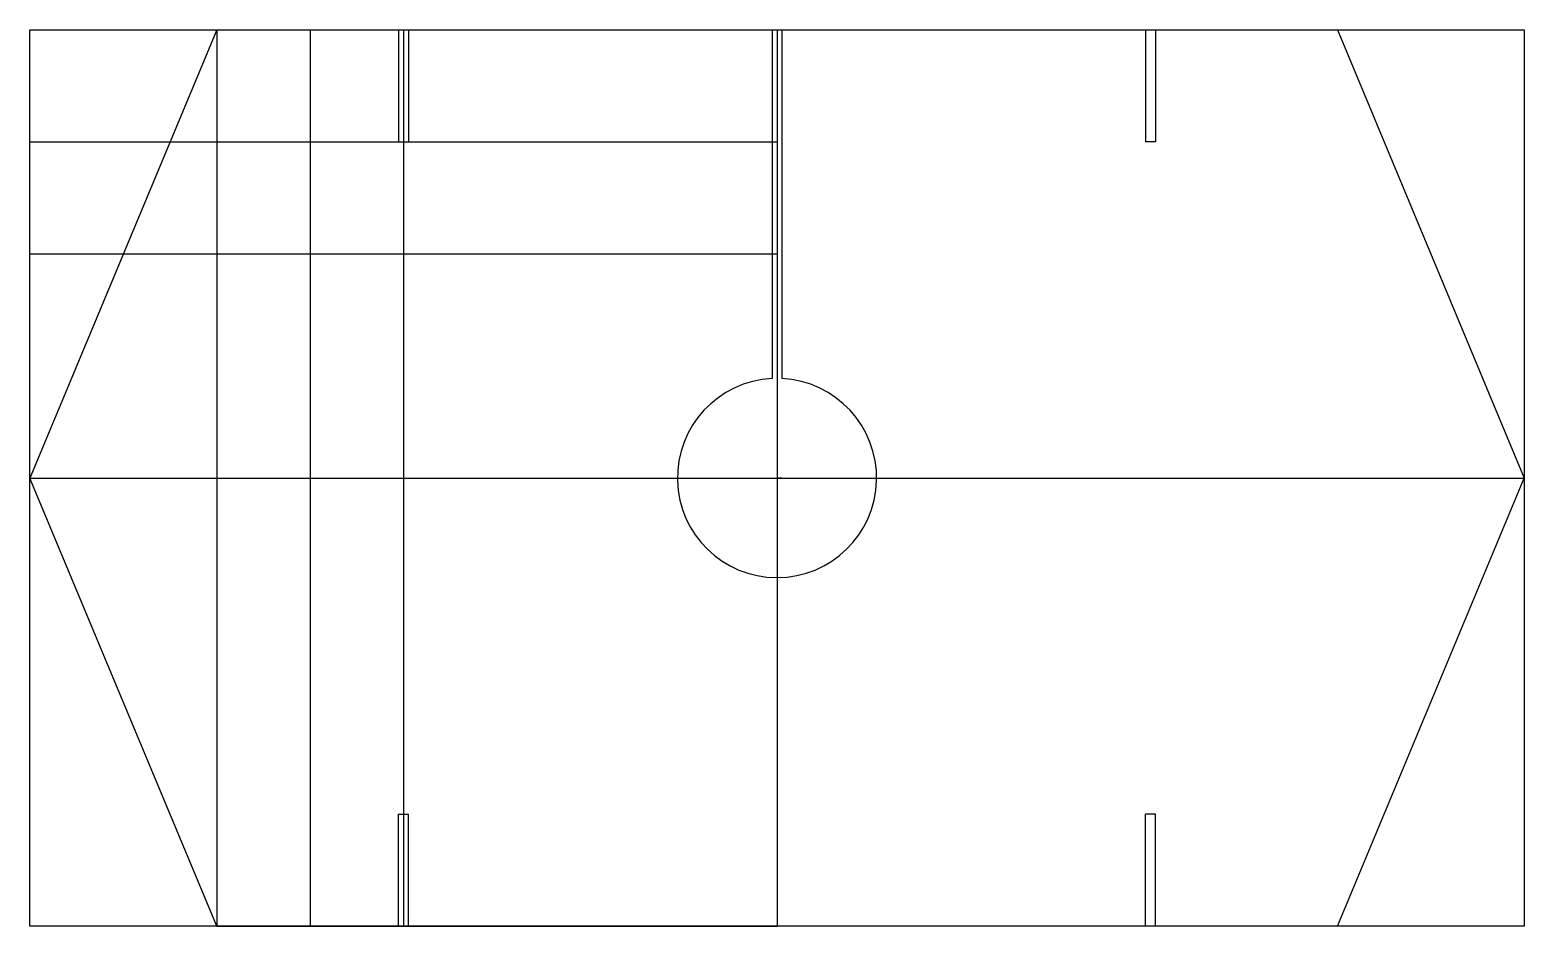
# Model space of a CAD drawing. Header units: centimetres. Extents: x -14.1 to 15.9, y 0 to 18.
import ezdxf

# ---------------------------------------------------------------- set-up
doc = ezdxf.new("R2010")
doc.units = ezdxf.units.CM
doc.layers.get('0').update_dxf_attribs({"linetype": 'CONTINUOUS'})

msp = doc.modelspace()

# ---------------------------------------------------------------- linework, layer by layer
for p, q in [((-10.392, 18), (-14.142, 9)), ((-10.392, 18), (-10.392, 0)), ((-10.392, 18), (0.858, 18)), ((-8.517, 18), (-8.517, 0)), ((-6.742, 18), (-6.742, 15.75)), ((-6.642, 18), (-6.642, 0)), ((-6.542, 18), (-6.542, 15.75)), ((0.758, 18), (0.758, 10.997)), ((0.858, 18), (0.858, 0)), ((0.958, 18), (0.958, 10.997)), ((8.258, 18), (8.258, 15.75)), ((8.458, 18), (8.458, 15.75)), ((12.108, 18), (15.858, 9)), ((-14.142, 15.75), (0.858, 15.75)), ((-6.742, 15.75), (-6.542, 15.75)), ((8.458, 15.75), (8.258, 15.75)), ((-14.142, 13.5), (0.858, 13.5)), ((-14.142, 9), (15.858, 9)), ((-10.392, 0), (-14.142, 9)), ((0.758, 9), (0.858, 9)), ((0.958, 9), (0.858, 9)), ((12.108, 0), (15.858, 9)), ((-6.742, 2.25), (-6.542, 2.25)), ((-6.742, 0), (-6.742, 2.25)), ((-6.542, 0), (-6.542, 2.25)), ((8.258, 0), (8.258, 2.25)), ((8.458, 2.25), (8.258, 2.25)), ((8.458, 0), (8.458, 2.25)), ((-10.392, 0), (0.858, 0))]:
    msp.add_line(p, q)
msp.add_lwpolyline([(15.858, 0), (-14.142, 0), (-14.142, 18), (15.858, 18)], close=True)
msp.add_arc((0.858, 9), 2, -267.134, 87.134)

doc.saveas('drawing.dxf')
